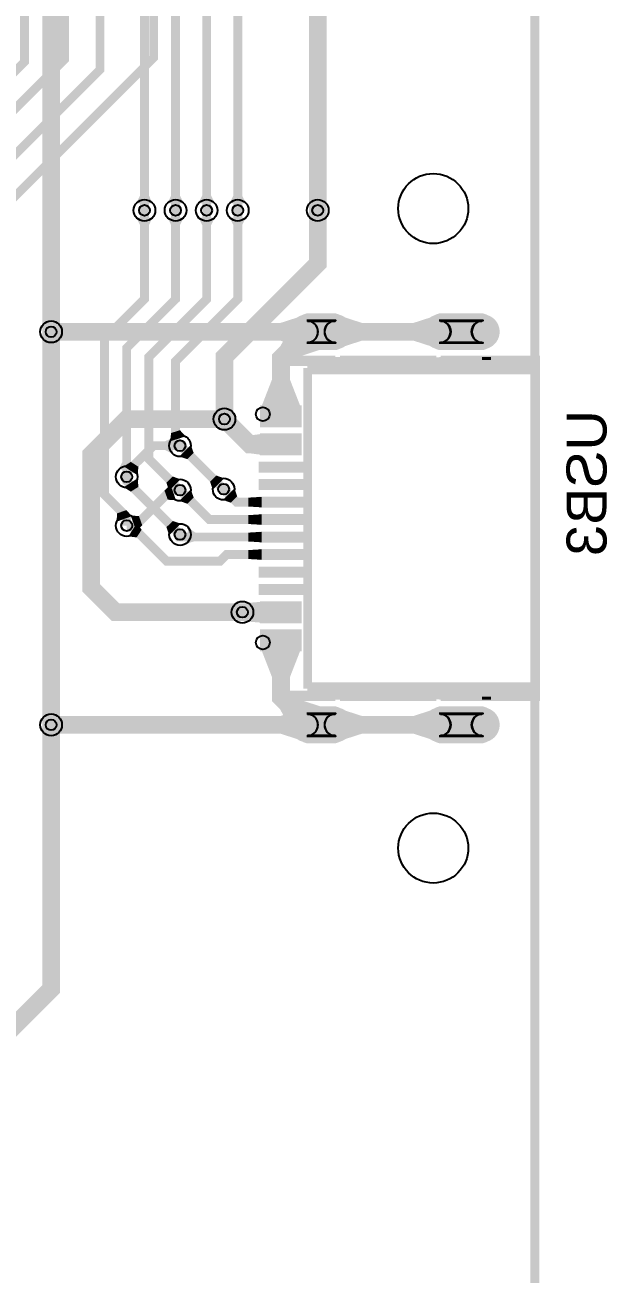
# Model space of a CAD drawing. Header units: millimetres. Extents: x 18 to 178, y 1 to 150.
# Drawn here: x 161.3 to 178.2, y 53.4 to 89.12 of the extents above; entities that cross this region are included whole.
import ezdxf

# ---------------------------------------------------------------- set-up
doc = ezdxf.new("R2010")
doc.units = ezdxf.units.MM
for name, color, linetype, true_color in [('BoardOutLine', 7, 'Continuous', 0xff00ff), ('BottomLayer', 7, 'Continuous', 0x0000ff), ('BottomPasteMaskLayer', 7, 'Continuous', 0x800000), ('BottomSilkLayer', 7, 'Continuous', 0x66cc33), ('BottomSolderMaskLayer', 7, 'Continuous', 0xaa00ff), ('Document', 7, 'Continuous', 0xffffff), ('Hole', 7, 'Continuous', 0x222222), ('Multi-Layer', 7, 'Continuous', 0xc0c0c0), ('TopLayer', 7, 'Continuous', 0xff0000), ('TopPasteMaskLayer', 7, 'Continuous', 0x808080), ('TopSilkLayer', 7, 'Continuous', 0xffcc00), ('TopSolderMaskLayer', 7, 'Continuous', 0x800080)]:
    doc.layers.add(name, color=color, linetype=linetype, true_color=true_color)
doc.styles.get("Standard").update_dxf_attribs({"font": 'arial.ttf'})

msp = doc.modelspace()

# ---------------------------------------------------------------- hatches: boundary and pattern name
at = {"layer": 'BottomLayer'}
for points in [[(164.487, 83.615), (164.952, 83.615), (164.846, 83.398), (164.592, 83.398)], [(165.376, 83.615), (165.841, 83.615), (165.735, 83.398), (165.481, 83.398)], [(166.265, 83.615), (166.73, 83.615), (166.624, 83.398), (166.37, 83.398)], [(167.154, 83.615), (167.619, 83.615), (167.513, 83.398), (167.259, 83.398)], [(169.44, 83.615), (169.905, 83.615), (169.926, 83.398), (169.418, 83.398)], [(169.776, 79.847), (169.057, 80.736), (168.602, 79.934), (168.964, 79.578)], [(169.776, 79.847), (169.057, 80.736), (168.602, 79.934), (168.964, 79.578)], [(169.171, 78.227), (168.071, 78.227), (168.367, 78.989), (168.875, 78.989)], [(166.773, 78.056), (167.238, 78.056), (167.259, 78.273), (166.751, 78.273)], [(168.071, 78.227), (168.071, 77.627), (169.171, 77.627), (169.171, 78.227)], [(167.315, 77.871), (166.986, 77.542), (167.124, 77.373), (167.483, 77.732)], [(165.895, 77.355), (165.452, 77.215), (165.481, 77.452), (165.735, 77.532)], [(168.071, 77.427), (168.071, 76.827), (167.729, 76.873), (167.729, 77.381)], [(168.071, 77.427), (168.071, 76.827), (169.171, 76.827), (169.171, 77.427)], [(163.979, 76.405), (164.444, 76.405), (164.338, 76.622), (164.084, 76.622)], [(168.071, 76.627), (168.071, 76.327), (169.171, 76.327), (169.171, 76.627)], [(165.755, 76.129), (165.426, 75.8), (165.347, 76.028), (165.527, 76.207)], [(168.071, 76.127), (168.071, 75.827), (169.171, 75.827), (169.171, 76.127)], [(165.621, 75.531), (165.464, 75.968), (165.291, 75.808), (165.386, 75.544)], [(166.045, 75.839), (165.716, 75.51), (165.944, 75.431), (166.124, 75.611)], [(167.292, 75.867), (166.963, 75.538), (167.191, 75.459), (167.371, 75.639)], [(168.071, 75.627), (168.071, 75.327), (167.69, 75.35), (167.69, 75.604)], [(168.071, 75.627), (168.071, 75.327), (169.171, 75.327), (169.171, 75.627)], [(164.361, 75.075), (163.923, 74.917), (163.936, 75.153), (164.2, 75.248)], [(164.483, 74.654), (164.325, 75.091), (164.561, 75.078), (164.656, 74.814)], [(168.071, 75.127), (168.071, 74.827), (167.69, 74.85), (167.69, 75.104)], [(168.071, 75.127), (168.071, 74.827), (169.171, 74.827), (169.171, 75.127)], [(164.51, 74.888), (164.258, 74.497), (164.496, 74.466), (164.637, 74.684)], [(165.977, 74.743), (165.898, 74.285), (166.129, 74.35), (166.173, 74.604)], [(168.071, 74.627), (168.071, 74.327), (167.69, 74.35), (167.69, 74.604)], [(168.071, 74.627), (168.071, 74.327), (169.171, 74.327), (169.171, 74.627)], [(168.071, 74.127), (168.071, 73.827), (167.69, 73.85), (167.69, 74.104)], [(168.071, 74.127), (168.071, 73.827), (169.171, 73.827), (169.171, 74.127)], [(168.071, 73.627), (168.071, 73.327), (169.171, 73.327), (169.171, 73.627)], [(168.071, 73.127), (168.071, 72.827), (169.171, 72.827), (169.171, 73.127)], [(168.071, 72.627), (168.071, 72.027), (167.519, 72.073), (167.519, 72.581)], [(167.724, 72.094), (167.724, 72.559), (167.941, 72.581), (167.941, 72.073)], [(168.071, 72.627), (168.071, 72.027), (169.171, 72.027), (169.171, 72.627)], [(168.072, 71.827), (168.072, 71.227), (169.172, 71.227), (169.172, 71.827)], [(168.072, 71.227), (169.172, 71.227), (168.875, 70.465), (168.367, 70.465)], [(169.031, 68.741), (169.836, 69.607), (168.985, 69.881), (168.598, 69.55)], [(169.031, 68.741), (169.836, 69.607), (168.985, 69.881), (168.598, 69.55)], [(162.257, 68.874), (162.257, 69.339), (162.474, 69.361), (162.474, 68.853)], [(169.372, 68.607), (169.372, 69.607), (168.61, 69.361), (168.61, 68.853)], [(169.372, 68.607), (169.372, 69.607), (168.61, 69.361), (168.61, 68.853)], [(170.172, 68.607), (170.172, 69.607), (170.934, 69.361), (170.934, 68.853)], [(170.172, 68.607), (170.172, 69.607), (170.934, 69.361), (170.934, 68.853)], [(173.172, 68.607), (173.172, 69.607), (172.41, 69.361), (172.41, 68.853)], [(173.172, 68.607), (173.172, 69.607), (172.41, 69.361), (172.41, 68.853)], [(161.82, 68.902), (162.285, 68.902), (162.306, 68.685), (161.798, 68.685)]]:
    msp.add_hatch(color=256, dxfattribs=at).paths.add_polyline_path(points)
at = {"layer": 'BottomPasteMaskLayer'}
for points in [[(169.372, 80.847), (169.339, 80.846), (169.308, 80.843), (169.276, 80.838), (169.245, 80.831), (169.214, 80.821), (169.184, 80.81), (169.155, 80.797), (169.126, 80.783), (169.099, 80.766), (169.072, 80.748), (169.047, 80.728), (169.024, 80.706), (169.001, 80.683), (168.981, 80.659), (168.961, 80.633), (168.944, 80.606), (168.928, 80.578), (168.914, 80.549), (168.902, 80.52), (168.892, 80.489), (168.884, 80.458), (168.878, 80.427), (168.874, 80.395), (168.872, 80.363), (168.872, 80.331), (168.874, 80.299), (168.878, 80.267), (168.884, 80.236), (168.892, 80.205), (168.902, 80.174), (168.914, 80.145), (168.928, 80.116), (168.944, 80.088), (168.961, 80.061), (168.981, 80.035), (169.001, 80.011), (169.024, 79.988), (169.047, 79.966), (169.072, 79.946), (169.099, 79.928), (169.126, 79.911), (169.155, 79.896), (169.184, 79.884), (169.214, 79.872), (169.245, 79.863), (169.276, 79.856), (169.308, 79.851), (169.339, 79.848), (169.372, 79.847), (170.172, 79.847), (170.204, 79.848), (170.235, 79.851), (170.267, 79.856), (170.298, 79.863), (170.329, 79.872), (170.359, 79.884), (170.388, 79.896), (170.417, 79.911), (170.444, 79.928), (170.471, 79.946), (170.496, 79.966), (170.519, 79.988), (170.542, 80.011), (170.562, 80.035), (170.582, 80.061), (170.599, 80.088), (170.615, 80.116), (170.629, 80.145), (170.641, 80.174), (170.651, 80.205), (170.659, 80.236), (170.665, 80.267), (170.669, 80.299), (170.671, 80.331), (170.671, 80.363), (170.669, 80.395), (170.665, 80.427), (170.659, 80.458), (170.651, 80.489), (170.641, 80.52), (170.629, 80.549), (170.615, 80.578), (170.599, 80.606), (170.582, 80.633), (170.562, 80.659), (170.542, 80.683), (170.519, 80.706), (170.496, 80.728), (170.471, 80.748), (170.444, 80.766), (170.417, 80.783), (170.388, 80.797), (170.359, 80.81), (170.329, 80.821), (170.298, 80.831), (170.267, 80.838), (170.235, 80.843), (170.204, 80.846), (170.172, 80.847)], [(173.172, 80.847), (173.139, 80.846), (173.108, 80.843), (173.076, 80.838), (173.045, 80.831), (173.014, 80.821), (172.984, 80.81), (172.955, 80.797), (172.926, 80.783), (172.899, 80.766), (172.872, 80.748), (172.847, 80.728), (172.824, 80.706), (172.801, 80.683), (172.781, 80.659), (172.761, 80.633), (172.744, 80.606), (172.728, 80.578), (172.714, 80.549), (172.702, 80.52), (172.692, 80.489), (172.684, 80.458), (172.678, 80.427), (172.674, 80.395), (172.672, 80.363), (172.672, 80.331), (172.674, 80.299), (172.678, 80.267), (172.684, 80.236), (172.692, 80.205), (172.702, 80.174), (172.714, 80.145), (172.728, 80.116), (172.744, 80.088), (172.761, 80.061), (172.781, 80.035), (172.801, 80.011), (172.824, 79.988), (172.847, 79.966), (172.872, 79.946), (172.899, 79.928), (172.926, 79.911), (172.955, 79.896), (172.984, 79.884), (173.014, 79.872), (173.045, 79.863), (173.076, 79.856), (173.108, 79.851), (173.139, 79.848), (173.172, 79.847), (174.372, 79.847), (174.404, 79.848), (174.435, 79.851), (174.467, 79.856), (174.498, 79.863), (174.529, 79.872), (174.559, 79.884), (174.588, 79.896), (174.617, 79.911), (174.644, 79.928), (174.671, 79.946), (174.696, 79.966), (174.719, 79.988), (174.742, 80.011), (174.762, 80.035), (174.782, 80.061), (174.799, 80.088), (174.815, 80.116), (174.829, 80.145), (174.841, 80.174), (174.851, 80.205), (174.859, 80.236), (174.865, 80.267), (174.869, 80.299), (174.871, 80.331), (174.871, 80.363), (174.869, 80.395), (174.865, 80.427), (174.859, 80.458), (174.851, 80.489), (174.841, 80.52), (174.829, 80.549), (174.815, 80.578), (174.799, 80.606), (174.782, 80.633), (174.762, 80.659), (174.742, 80.683), (174.719, 80.706), (174.696, 80.728), (174.671, 80.748), (174.644, 80.766), (174.617, 80.783), (174.588, 80.797), (174.559, 80.81), (174.529, 80.821), (174.498, 80.831), (174.467, 80.838), (174.435, 80.843), (174.404, 80.846), (174.372, 80.847)], [(168.071, 78.227), (168.071, 77.627), (169.171, 77.627), (169.171, 78.227)], [(168.071, 77.427), (168.071, 76.827), (169.171, 76.827), (169.171, 77.427)], [(168.071, 76.627), (168.071, 76.327), (169.171, 76.327), (169.171, 76.627)], [(168.071, 76.127), (168.071, 75.827), (169.171, 75.827), (169.171, 76.127)], [(168.071, 75.627), (168.071, 75.327), (169.171, 75.327), (169.171, 75.627)], [(168.071, 75.127), (168.071, 74.827), (169.171, 74.827), (169.171, 75.127)], [(168.071, 74.627), (168.071, 74.327), (169.171, 74.327), (169.171, 74.627)], [(168.071, 74.127), (168.071, 73.827), (169.171, 73.827), (169.171, 74.127)], [(168.071, 73.627), (168.071, 73.327), (169.171, 73.327), (169.171, 73.627)], [(168.071, 73.127), (168.071, 72.827), (169.171, 72.827), (169.171, 73.127)], [(168.071, 72.627), (168.071, 72.027), (169.171, 72.027), (169.171, 72.627)], [(168.072, 71.827), (168.072, 71.227), (169.172, 71.227), (169.172, 71.827)], [(169.372, 69.607), (169.339, 69.606), (169.308, 69.603), (169.276, 69.598), (169.245, 69.591), (169.214, 69.581), (169.184, 69.57), (169.155, 69.557), (169.126, 69.543), (169.099, 69.526), (169.072, 69.508), (169.047, 69.488), (169.024, 69.466), (169.001, 69.443), (168.981, 69.419), (168.961, 69.393), (168.944, 69.366), (168.928, 69.338), (168.914, 69.309), (168.902, 69.28), (168.892, 69.249), (168.884, 69.218), (168.878, 69.187), (168.874, 69.155), (168.872, 69.123), (168.872, 69.091), (168.874, 69.059), (168.878, 69.027), (168.884, 68.996), (168.892, 68.965), (168.902, 68.934), (168.914, 68.905), (168.928, 68.876), (168.944, 68.848), (168.961, 68.821), (168.981, 68.795), (169.001, 68.771), (169.024, 68.748), (169.047, 68.726), (169.072, 68.706), (169.099, 68.688), (169.126, 68.671), (169.155, 68.656), (169.184, 68.643), (169.214, 68.632), (169.245, 68.623), (169.276, 68.616), (169.308, 68.611), (169.339, 68.608), (169.372, 68.607), (170.172, 68.607), (170.204, 68.608), (170.235, 68.611), (170.267, 68.616), (170.298, 68.623), (170.329, 68.632), (170.359, 68.643), (170.388, 68.656), (170.417, 68.671), (170.444, 68.688), (170.471, 68.706), (170.496, 68.726), (170.519, 68.748), (170.542, 68.771), (170.562, 68.795), (170.582, 68.821), (170.599, 68.848), (170.615, 68.876), (170.629, 68.905), (170.641, 68.934), (170.651, 68.965), (170.659, 68.996), (170.665, 69.027), (170.669, 69.059), (170.671, 69.091), (170.671, 69.123), (170.669, 69.155), (170.665, 69.187), (170.659, 69.218), (170.651, 69.249), (170.641, 69.28), (170.629, 69.309), (170.615, 69.338), (170.599, 69.366), (170.582, 69.393), (170.562, 69.419), (170.542, 69.443), (170.519, 69.466), (170.496, 69.488), (170.471, 69.508), (170.444, 69.526), (170.417, 69.543), (170.388, 69.557), (170.359, 69.57), (170.329, 69.581), (170.298, 69.591), (170.267, 69.598), (170.235, 69.603), (170.204, 69.606), (170.172, 69.607)], [(173.172, 69.607), (173.139, 69.606), (173.108, 69.603), (173.076, 69.598), (173.045, 69.591), (173.014, 69.581), (172.984, 69.57), (172.955, 69.557), (172.926, 69.543), (172.899, 69.526), (172.872, 69.508), (172.847, 69.488), (172.824, 69.466), (172.801, 69.443), (172.781, 69.419), (172.761, 69.393), (172.744, 69.366), (172.728, 69.338), (172.714, 69.309), (172.702, 69.28), (172.692, 69.249), (172.684, 69.218), (172.678, 69.187), (172.674, 69.155), (172.672, 69.123), (172.672, 69.091), (172.674, 69.059), (172.678, 69.027), (172.684, 68.996), (172.692, 68.965), (172.702, 68.934), (172.714, 68.905), (172.728, 68.876), (172.744, 68.848), (172.761, 68.821), (172.781, 68.795), (172.801, 68.771), (172.824, 68.748), (172.847, 68.726), (172.872, 68.706), (172.899, 68.688), (172.926, 68.671), (172.955, 68.656), (172.984, 68.643), (173.014, 68.632), (173.045, 68.623), (173.076, 68.616), (173.108, 68.611), (173.139, 68.608), (173.172, 68.607), (174.372, 68.607), (174.404, 68.608), (174.435, 68.611), (174.467, 68.616), (174.498, 68.623), (174.529, 68.632), (174.559, 68.643), (174.588, 68.656), (174.617, 68.671), (174.644, 68.688), (174.671, 68.706), (174.696, 68.726), (174.719, 68.748), (174.742, 68.771), (174.762, 68.795), (174.782, 68.821), (174.799, 68.848), (174.815, 68.876), (174.829, 68.905), (174.841, 68.934), (174.851, 68.965), (174.859, 68.996), (174.865, 69.027), (174.869, 69.059), (174.871, 69.091), (174.871, 69.123), (174.869, 69.155), (174.865, 69.187), (174.859, 69.218), (174.851, 69.249), (174.841, 69.28), (174.829, 69.309), (174.815, 69.338), (174.799, 69.366), (174.782, 69.393), (174.762, 69.419), (174.742, 69.443), (174.719, 69.466), (174.696, 69.488), (174.671, 69.508), (174.644, 69.526), (174.617, 69.543), (174.588, 69.557), (174.559, 69.57), (174.529, 69.581), (174.498, 69.591), (174.467, 69.598), (174.435, 69.603), (174.404, 69.606), (174.372, 69.607)]]:
    msp.add_hatch(color=256, dxfattribs=at).paths.add_polyline_path(points)
at = {"layer": 'BottomSolderMaskLayer'}
for points in [[(169.352, 79.822, -0.785398), (169.352, 80.872), (170.192, 80.872, -0.785398), (170.192, 79.822)], [(169.352, 79.822, -0.785398), (169.352, 80.872), (170.192, 80.872, -0.785398), (170.192, 79.822)], [(173.142, 79.822, -0.785398), (173.142, 80.872), (174.402, 80.872, -0.785398), (174.402, 79.822)], [(173.142, 79.822, -0.785398), (173.142, 80.872), (174.402, 80.872, -0.785398), (174.402, 79.822)], [(168.025, 78.241), (168.025, 77.613), (169.217, 77.613), (169.217, 78.241)], [(168.025, 77.441), (168.025, 76.813), (169.217, 76.813), (169.217, 77.441)], [(167.979, 76.634), (167.979, 76.32), (169.263, 76.32), (169.263, 76.634)], [(167.979, 76.134), (167.979, 75.82), (169.263, 75.82), (169.263, 76.134)], [(167.979, 75.634), (167.979, 75.32), (169.263, 75.32), (169.263, 75.634)], [(167.979, 75.134), (167.979, 74.82), (169.263, 74.82), (169.263, 75.134)], [(167.979, 74.634), (167.979, 74.32), (169.263, 74.32), (169.263, 74.634)], [(167.979, 74.134), (167.979, 73.82), (169.263, 73.82), (169.263, 74.134)], [(167.979, 73.634), (167.979, 73.32), (169.263, 73.32), (169.263, 73.634)], [(167.979, 73.134), (167.979, 72.82), (169.263, 72.82), (169.263, 73.134)], [(168.025, 72.641), (168.025, 72.013), (169.217, 72.013), (169.217, 72.641)], [(168.026, 71.841), (168.026, 71.213), (169.217, 71.213), (169.217, 71.841)], [(169.352, 68.582, -0.785398), (169.352, 69.632), (170.192, 69.632, -0.785398), (170.192, 68.582)], [(169.352, 68.582, -0.785398), (169.352, 69.632), (170.192, 69.632, -0.785398), (170.192, 68.582)], [(173.142, 68.582, -0.785398), (173.142, 69.632), (174.402, 69.632, -0.785398), (174.402, 68.582)], [(173.142, 68.582, -0.785398), (173.142, 69.632), (174.402, 69.632, -0.785398), (174.402, 68.582)]]:
    msp.add_hatch(color=256, dxfattribs=at).paths.add_polyline_path(points)
at = {"layer": 'Multi-Layer'}
for points in [[(169.372, 79.847, -0.785398), (169.372, 80.847), (170.172, 80.847, -0.785398), (170.172, 79.847)], [(169.372, 79.847, -0.785398), (169.372, 80.847), (170.172, 80.847, -0.785398), (170.172, 79.847)], [(173.172, 79.847, -0.785398), (173.172, 80.847), (174.372, 80.847, -0.785398), (174.372, 79.847)], [(173.172, 79.847, -0.785398), (173.172, 80.847), (174.372, 80.847, -0.785398), (174.372, 79.847)], [(169.372, 68.607, -0.785398), (169.372, 69.607), (170.172, 69.607, -0.785398), (170.172, 68.607)], [(169.372, 68.607, -0.785398), (169.372, 69.607), (170.172, 69.607, -0.785398), (170.172, 68.607)], [(173.172, 68.607, -0.785398), (173.172, 69.607), (174.372, 69.607, -0.785398), (174.372, 68.607)], [(173.172, 68.607, -0.785398), (173.172, 69.607), (174.372, 69.607, -0.785398), (174.372, 68.607)]]:
    msp.add_hatch(color=256, dxfattribs=at).paths.add_polyline_path(points)
at = {"layer": 'TopLayer'}
for points in [[(164.487, 84.025), (164.952, 84.025), (164.846, 84.242), (164.592, 84.242)], [(165.376, 84.025), (165.841, 84.025), (165.735, 84.242), (165.481, 84.242)], [(166.265, 84.025), (166.73, 84.025), (166.624, 84.242), (166.37, 84.242)], [(167.154, 84.025), (167.619, 84.025), (167.513, 84.242), (167.259, 84.242)], [(169.44, 84.025), (169.905, 84.025), (169.926, 84.242), (169.418, 84.242)], [(161.82, 80.552), (162.285, 80.552), (162.306, 80.769), (161.798, 80.769)], [(169.776, 79.847), (169.057, 80.736), (168.602, 79.934), (168.964, 79.578)], [(169.776, 79.847), (169.057, 80.736), (168.602, 79.934), (168.964, 79.578)], [(169.372, 79.847), (169.372, 80.847), (168.61, 80.601), (168.61, 80.093)], [(169.372, 79.847), (169.372, 80.847), (168.61, 80.601), (168.61, 80.093)], [(170.172, 79.847), (170.172, 80.847), (170.934, 80.601), (170.934, 80.093)], [(170.172, 79.847), (170.172, 80.847), (170.934, 80.601), (170.934, 80.093)], [(173.172, 79.847), (173.172, 80.847), (172.41, 80.601), (172.41, 80.093)], [(173.172, 79.847), (173.172, 80.847), (172.41, 80.601), (172.41, 80.093)], [(162.257, 80.114), (162.257, 80.579), (162.474, 80.601), (162.474, 80.093)], [(161.82, 80.142), (162.285, 80.142), (162.306, 79.925), (161.798, 79.925)], [(168.072, 78.227), (169.172, 78.227), (168.875, 78.989), (168.367, 78.989)], [(168.072, 77.627), (168.072, 78.227), (169.172, 78.227), (169.172, 77.627)], [(166.8, 77.619), (166.8, 78.084), (166.583, 78.105), (166.583, 77.597)], [(167.315, 77.871), (166.986, 77.542), (167.124, 77.373), (167.483, 77.732)], [(165.53, 76.857), (165.53, 77.322), (165.313, 77.216), (165.313, 76.962)], [(168.071, 76.827), (168.071, 77.427), (167.73, 77.381), (167.73, 76.873)], [(168.071, 76.827), (168.071, 77.427), (169.171, 77.427), (169.171, 76.827)], [(166.045, 77.111), (165.719, 76.78), (165.947, 76.703), (166.125, 76.884)], [(164.127, 76.498), (164.518, 76.247), (164.549, 76.485), (164.33, 76.626)], [(168.071, 76.327), (168.071, 76.627), (169.171, 76.627), (169.171, 76.327)], [(164.127, 75.902), (164.518, 76.153), (164.549, 75.915), (164.33, 75.775)], [(167.002, 76.157), (166.673, 75.828), (166.594, 76.056), (166.774, 76.236)], [(168.071, 75.827), (168.071, 76.127), (169.171, 76.127), (169.171, 75.827)], [(166.045, 75.839), (165.716, 75.51), (165.944, 75.431), (166.124, 75.611)], [(167.292, 75.867), (166.963, 75.538), (167.191, 75.459), (167.37, 75.639)], [(168.071, 75.327), (168.071, 75.627), (167.69, 75.604), (167.69, 75.35)], [(168.071, 75.327), (168.071, 75.627), (169.171, 75.627), (169.171, 75.327)], [(168.071, 74.827), (168.071, 75.127), (167.69, 75.104), (167.69, 74.85)], [(168.071, 74.827), (168.071, 75.127), (169.171, 75.127), (169.171, 74.827)], [(164.51, 74.888), (164.258, 74.497), (164.496, 74.466), (164.637, 74.684)], [(165.755, 74.859), (165.426, 74.53), (165.347, 74.758), (165.527, 74.937)], [(165.977, 74.743), (165.898, 74.285), (166.129, 74.35), (166.173, 74.604)], [(168.071, 74.327), (168.071, 74.627), (167.69, 74.604), (167.69, 74.35)], [(168.071, 74.327), (168.071, 74.627), (169.171, 74.627), (169.171, 74.327)], [(168.071, 73.827), (168.071, 74.127), (167.69, 74.104), (167.69, 73.85)], [(168.071, 73.827), (168.071, 74.127), (169.171, 74.127), (169.171, 73.827)], [(168.071, 73.327), (168.071, 73.627), (169.171, 73.627), (169.171, 73.327)], [(168.071, 72.827), (168.071, 73.127), (169.171, 73.127), (169.171, 72.827)], [(167.314, 72.094), (167.314, 72.559), (167.097, 72.581), (167.097, 72.073)], [(168.071, 72.027), (168.071, 72.627), (167.519, 72.581), (167.519, 72.073)], [(167.724, 72.094), (167.724, 72.559), (167.941, 72.581), (167.941, 72.073)], [(168.071, 72.027), (168.071, 72.627), (169.171, 72.627), (169.171, 72.027)], [(168.071, 71.227), (168.071, 71.827), (169.171, 71.827), (169.171, 71.227)], [(169.171, 71.227), (168.071, 71.227), (168.367, 70.465), (168.875, 70.465)], [(169.031, 68.741), (169.836, 69.607), (168.985, 69.881), (168.598, 69.55)], [(169.031, 68.741), (169.836, 69.607), (168.985, 69.881), (168.598, 69.55)], [(161.82, 69.312), (162.285, 69.312), (162.306, 69.529), (161.798, 69.529)], [(162.257, 68.874), (162.257, 69.339), (162.474, 69.361), (162.474, 68.853)], [(169.372, 68.607), (169.372, 69.607), (168.61, 69.361), (168.61, 68.853)], [(169.372, 68.607), (169.372, 69.607), (168.61, 69.361), (168.61, 68.853)], [(170.172, 68.607), (170.172, 69.607), (170.934, 69.361), (170.934, 68.853)], [(170.172, 68.607), (170.172, 69.607), (170.934, 69.361), (170.934, 68.853)], [(173.172, 68.607), (173.172, 69.607), (172.41, 69.361), (172.41, 68.853)], [(173.172, 68.607), (173.172, 69.607), (172.41, 69.361), (172.41, 68.853)]]:
    msp.add_hatch(color=256, dxfattribs=at).paths.add_polyline_path(points)
at = {"layer": 'TopPasteMaskLayer'}
for points in [[(169.372, 79.847), (169.339, 79.848), (169.308, 79.851), (169.276, 79.856), (169.245, 79.863), (169.214, 79.872), (169.184, 79.884), (169.155, 79.896), (169.126, 79.911), (169.099, 79.928), (169.072, 79.946), (169.047, 79.966), (169.024, 79.988), (169.001, 80.011), (168.981, 80.035), (168.961, 80.061), (168.944, 80.088), (168.928, 80.116), (168.914, 80.145), (168.902, 80.174), (168.892, 80.205), (168.884, 80.236), (168.878, 80.267), (168.874, 80.299), (168.872, 80.331), (168.872, 80.363), (168.874, 80.395), (168.878, 80.427), (168.884, 80.458), (168.892, 80.489), (168.902, 80.52), (168.914, 80.549), (168.928, 80.578), (168.944, 80.606), (168.961, 80.633), (168.981, 80.659), (169.001, 80.683), (169.024, 80.706), (169.047, 80.728), (169.072, 80.748), (169.099, 80.766), (169.126, 80.783), (169.155, 80.797), (169.184, 80.81), (169.214, 80.821), (169.245, 80.831), (169.276, 80.838), (169.308, 80.843), (169.339, 80.846), (169.372, 80.847), (170.172, 80.847), (170.204, 80.846), (170.235, 80.843), (170.267, 80.838), (170.298, 80.831), (170.329, 80.821), (170.359, 80.81), (170.388, 80.797), (170.417, 80.783), (170.444, 80.766), (170.471, 80.748), (170.496, 80.728), (170.519, 80.706), (170.542, 80.683), (170.562, 80.659), (170.582, 80.633), (170.599, 80.606), (170.615, 80.578), (170.629, 80.549), (170.641, 80.52), (170.651, 80.489), (170.659, 80.458), (170.665, 80.427), (170.669, 80.395), (170.671, 80.363), (170.671, 80.331), (170.669, 80.299), (170.665, 80.267), (170.659, 80.236), (170.651, 80.205), (170.641, 80.174), (170.629, 80.145), (170.615, 80.116), (170.599, 80.088), (170.582, 80.061), (170.562, 80.035), (170.542, 80.011), (170.519, 79.988), (170.496, 79.966), (170.471, 79.946), (170.444, 79.928), (170.417, 79.911), (170.388, 79.896), (170.359, 79.884), (170.329, 79.872), (170.298, 79.863), (170.267, 79.856), (170.235, 79.851), (170.204, 79.848), (170.172, 79.847)], [(173.172, 79.847), (173.139, 79.848), (173.108, 79.851), (173.076, 79.856), (173.045, 79.863), (173.014, 79.872), (172.984, 79.884), (172.955, 79.896), (172.926, 79.911), (172.899, 79.928), (172.872, 79.946), (172.847, 79.966), (172.824, 79.988), (172.801, 80.011), (172.781, 80.035), (172.761, 80.061), (172.744, 80.088), (172.728, 80.116), (172.714, 80.145), (172.702, 80.174), (172.692, 80.205), (172.684, 80.236), (172.678, 80.267), (172.674, 80.299), (172.672, 80.331), (172.672, 80.363), (172.674, 80.395), (172.678, 80.427), (172.684, 80.458), (172.692, 80.489), (172.702, 80.52), (172.714, 80.549), (172.728, 80.578), (172.744, 80.606), (172.761, 80.633), (172.781, 80.659), (172.801, 80.683), (172.824, 80.706), (172.847, 80.728), (172.872, 80.748), (172.899, 80.766), (172.926, 80.783), (172.955, 80.797), (172.984, 80.81), (173.014, 80.821), (173.045, 80.831), (173.076, 80.838), (173.108, 80.843), (173.139, 80.846), (173.172, 80.847), (174.372, 80.847), (174.404, 80.846), (174.435, 80.843), (174.467, 80.838), (174.498, 80.831), (174.529, 80.821), (174.559, 80.81), (174.588, 80.797), (174.617, 80.783), (174.644, 80.766), (174.671, 80.748), (174.696, 80.728), (174.719, 80.706), (174.742, 80.683), (174.762, 80.659), (174.782, 80.633), (174.799, 80.606), (174.815, 80.578), (174.829, 80.549), (174.841, 80.52), (174.851, 80.489), (174.859, 80.458), (174.865, 80.427), (174.869, 80.395), (174.871, 80.363), (174.871, 80.331), (174.869, 80.299), (174.865, 80.267), (174.859, 80.236), (174.851, 80.205), (174.841, 80.174), (174.829, 80.145), (174.815, 80.116), (174.799, 80.088), (174.782, 80.061), (174.762, 80.035), (174.742, 80.011), (174.719, 79.988), (174.696, 79.966), (174.671, 79.946), (174.644, 79.928), (174.617, 79.911), (174.588, 79.896), (174.559, 79.884), (174.529, 79.872), (174.498, 79.863), (174.467, 79.856), (174.435, 79.851), (174.404, 79.848), (174.372, 79.847)], [(168.072, 77.627), (168.072, 78.227), (169.172, 78.227), (169.172, 77.627)], [(168.071, 76.827), (168.071, 77.427), (169.171, 77.427), (169.171, 76.827)], [(168.071, 76.327), (168.071, 76.627), (169.171, 76.627), (169.171, 76.327)], [(168.071, 75.827), (168.071, 76.127), (169.171, 76.127), (169.171, 75.827)], [(168.071, 75.327), (168.071, 75.627), (169.171, 75.627), (169.171, 75.327)], [(168.071, 74.827), (168.071, 75.127), (169.171, 75.127), (169.171, 74.827)], [(168.071, 74.327), (168.071, 74.627), (169.171, 74.627), (169.171, 74.327)], [(168.071, 73.827), (168.071, 74.127), (169.171, 74.127), (169.171, 73.827)], [(168.071, 73.327), (168.071, 73.627), (169.171, 73.627), (169.171, 73.327)], [(168.071, 72.827), (168.071, 73.127), (169.171, 73.127), (169.171, 72.827)], [(168.071, 72.027), (168.071, 72.627), (169.171, 72.627), (169.171, 72.027)], [(168.071, 71.227), (168.071, 71.827), (169.171, 71.827), (169.171, 71.227)], [(169.372, 68.607), (169.339, 68.608), (169.308, 68.611), (169.276, 68.616), (169.245, 68.623), (169.214, 68.632), (169.184, 68.643), (169.155, 68.656), (169.126, 68.671), (169.099, 68.688), (169.072, 68.706), (169.047, 68.726), (169.024, 68.748), (169.001, 68.771), (168.981, 68.795), (168.961, 68.821), (168.944, 68.848), (168.928, 68.876), (168.914, 68.905), (168.902, 68.934), (168.892, 68.965), (168.884, 68.996), (168.878, 69.027), (168.874, 69.059), (168.872, 69.091), (168.872, 69.123), (168.874, 69.155), (168.878, 69.187), (168.884, 69.218), (168.892, 69.249), (168.902, 69.28), (168.914, 69.309), (168.928, 69.338), (168.944, 69.366), (168.961, 69.393), (168.981, 69.419), (169.001, 69.443), (169.024, 69.466), (169.047, 69.488), (169.072, 69.508), (169.099, 69.526), (169.126, 69.543), (169.155, 69.557), (169.184, 69.57), (169.214, 69.581), (169.245, 69.591), (169.276, 69.598), (169.308, 69.603), (169.339, 69.606), (169.372, 69.607), (170.172, 69.607), (170.204, 69.606), (170.235, 69.603), (170.267, 69.598), (170.298, 69.591), (170.329, 69.581), (170.359, 69.57), (170.388, 69.557), (170.417, 69.543), (170.444, 69.526), (170.471, 69.508), (170.496, 69.488), (170.519, 69.466), (170.542, 69.443), (170.562, 69.419), (170.582, 69.393), (170.599, 69.366), (170.615, 69.338), (170.629, 69.309), (170.641, 69.28), (170.651, 69.249), (170.659, 69.218), (170.665, 69.187), (170.669, 69.155), (170.671, 69.123), (170.671, 69.091), (170.669, 69.059), (170.665, 69.027), (170.659, 68.996), (170.651, 68.965), (170.641, 68.934), (170.629, 68.905), (170.615, 68.876), (170.599, 68.848), (170.582, 68.821), (170.562, 68.795), (170.542, 68.771), (170.519, 68.748), (170.496, 68.726), (170.471, 68.706), (170.444, 68.688), (170.417, 68.671), (170.388, 68.656), (170.359, 68.643), (170.329, 68.632), (170.298, 68.623), (170.267, 68.616), (170.235, 68.611), (170.204, 68.608), (170.172, 68.607)], [(173.172, 68.607), (173.139, 68.608), (173.108, 68.611), (173.076, 68.616), (173.045, 68.623), (173.014, 68.632), (172.984, 68.643), (172.955, 68.656), (172.926, 68.671), (172.899, 68.688), (172.872, 68.706), (172.847, 68.726), (172.824, 68.748), (172.801, 68.771), (172.781, 68.795), (172.761, 68.821), (172.744, 68.848), (172.728, 68.876), (172.714, 68.905), (172.702, 68.934), (172.692, 68.965), (172.684, 68.996), (172.678, 69.027), (172.674, 69.059), (172.672, 69.091), (172.672, 69.123), (172.674, 69.155), (172.678, 69.187), (172.684, 69.218), (172.692, 69.249), (172.702, 69.28), (172.714, 69.309), (172.728, 69.338), (172.744, 69.366), (172.761, 69.393), (172.781, 69.419), (172.801, 69.443), (172.824, 69.466), (172.847, 69.488), (172.872, 69.508), (172.899, 69.526), (172.926, 69.543), (172.955, 69.557), (172.984, 69.57), (173.014, 69.581), (173.045, 69.591), (173.076, 69.598), (173.108, 69.603), (173.139, 69.606), (173.172, 69.607), (174.372, 69.607), (174.404, 69.606), (174.435, 69.603), (174.467, 69.598), (174.498, 69.591), (174.529, 69.581), (174.559, 69.57), (174.588, 69.557), (174.617, 69.543), (174.644, 69.526), (174.671, 69.508), (174.696, 69.488), (174.719, 69.466), (174.742, 69.443), (174.762, 69.419), (174.782, 69.393), (174.799, 69.366), (174.815, 69.338), (174.829, 69.309), (174.841, 69.28), (174.851, 69.249), (174.859, 69.218), (174.865, 69.187), (174.869, 69.155), (174.871, 69.123), (174.871, 69.091), (174.869, 69.059), (174.865, 69.027), (174.859, 68.996), (174.851, 68.965), (174.841, 68.934), (174.829, 68.905), (174.815, 68.876), (174.799, 68.848), (174.782, 68.821), (174.762, 68.795), (174.742, 68.771), (174.719, 68.748), (174.696, 68.726), (174.671, 68.706), (174.644, 68.688), (174.617, 68.671), (174.588, 68.656), (174.559, 68.643), (174.529, 68.632), (174.498, 68.623), (174.467, 68.616), (174.435, 68.611), (174.404, 68.608), (174.372, 68.607)]]:
    msp.add_hatch(color=256, dxfattribs=at).paths.add_polyline_path(points)
at = {"layer": 'TopSolderMaskLayer'}
for points in [[(169.352, 79.822, -0.785398), (169.352, 80.872), (170.192, 80.872, -0.785398), (170.192, 79.822)], [(169.352, 79.822, -0.785398), (169.352, 80.872), (170.192, 80.872, -0.785398), (170.192, 79.822)], [(173.142, 79.822, -0.785398), (173.142, 80.872), (174.402, 80.872, -0.785398), (174.402, 79.822)], [(173.142, 79.822, -0.785398), (173.142, 80.872), (174.402, 80.872, -0.785398), (174.402, 79.822)], [(168.026, 77.613), (168.026, 78.241), (169.217, 78.241), (169.217, 77.613)], [(168.025, 76.813), (168.025, 77.441), (169.217, 77.441), (169.217, 76.813)], [(167.979, 76.32), (167.979, 76.634), (169.263, 76.634), (169.263, 76.32)], [(167.979, 75.82), (167.979, 76.134), (169.263, 76.134), (169.263, 75.82)], [(167.979, 75.32), (167.979, 75.634), (169.263, 75.634), (169.263, 75.32)], [(167.979, 74.82), (167.979, 75.134), (169.263, 75.134), (169.263, 74.82)], [(167.979, 74.32), (167.979, 74.634), (169.263, 74.634), (169.263, 74.32)], [(167.979, 73.82), (167.979, 74.134), (169.263, 74.134), (169.263, 73.82)], [(167.979, 73.32), (167.979, 73.634), (169.263, 73.634), (169.263, 73.32)], [(167.979, 72.82), (167.979, 73.134), (169.263, 73.134), (169.263, 72.82)], [(168.025, 72.013), (168.025, 72.641), (169.217, 72.641), (169.217, 72.013)], [(168.025, 71.213), (168.025, 71.841), (169.217, 71.841), (169.217, 71.213)], [(169.352, 68.582, -0.785398), (169.352, 69.632), (170.192, 69.632, -0.785398), (170.192, 68.582)], [(169.352, 68.582, -0.785398), (169.352, 69.632), (170.192, 69.632, -0.785398), (170.192, 68.582)], [(173.142, 68.582, -0.785398), (173.142, 69.632), (174.402, 69.632, -0.785398), (174.402, 68.582)], [(173.142, 68.582, -0.785398), (173.142, 69.632), (174.402, 69.632, -0.785398), (174.402, 68.582)]]:
    msp.add_hatch(color=256, dxfattribs=at).paths.add_polyline_path(points)

# ---------------------------------------------------------------- linework, layer by layer
at = {"layer": 'BoardOutLine', "const_width": 0.254}
for points in [[(175.875, 46.205), (175.875, 148.825)], [(175.977, 79.26), (169.377, 79.26)], [(175.978, 79.309), (169.378, 79.309)], [(169.383, 70.209), (169.383, 79.309)], [(169.383, 79.245), (169.383, 70.145)], [(175.977, 70.194), (169.377, 70.194)], [(175.978, 70.145), (169.378, 70.145)]]:
    msp.add_lwpolyline(points, dxfattribs=at)
at = {"layer": 'BottomLayer'}
for points, const_width in [([(151.214, 70.843), (154.785, 70.843), (157.165, 73.226), (157.165, 83.942), (161.29, 88.067), (161.29, 100.33), (162.56, 101.6), (164.982, 101.6)], 0.254), ([(164.982, 99.06), (162.433, 96.512), (162.433, 88.138), (157.761, 83.466), (157.761, 72.63), (155.38, 70.248), (150.617, 70.248)], 0.254), ([(150.023, 69.655), (155.977, 69.655), (158.357, 72.035), (158.357, 82.751), (163.449, 87.844), (163.449, 92.964), (164.465, 93.98), (164.982, 93.98)], 0.254), ([(164.982, 91.399), (164.982, 88.185), (158.952, 82.155), (158.952, 71.439), (156.571, 69.058), (149.427, 69.058)], 0.254), ([(164.211, 74.803), (164.211, 75.057), (163.576, 75.692), (163.576, 80.137), (164.719, 81.28), (164.719, 83.82)], 0.254), ([(165.608, 83.82), (165.608, 81.28), (164.211, 79.883), (164.211, 76.2)], 0.254), ([(165.735, 75.819), (164.846, 76.708), (164.846, 79.629), (166.497, 81.28), (166.497, 83.82)], 0.254), ([(167.386, 83.82), (167.386, 81.28), (165.608, 79.502), (165.608, 77.216), (165.735, 77.089)], 0.254), ([(167.005, 77.851), (167.005, 79.629), (169.672, 82.296), (169.672, 83.82)], 0.508), ([(168.621, 77.927), (168.621, 79.594), (169.375, 80.348), (169.771, 80.348)], 0.508), ([(167.005, 77.851), (167.729, 77.127), (168.621, 77.127)], 0.508), ([(165.735, 75.819), (165.481, 75.819), (164.465, 74.803), (164.211, 74.803)], 0.254), ([(168.621, 74.977), (166.578, 74.977), (165.735, 75.819)], 0.254), ([(166.982, 75.847), (167.353, 75.477), (168.621, 75.477)], 0.254), ([(164.211, 74.803), (164.338, 74.803), (165.354, 73.787), (166.878, 73.787), (167.068, 73.977), (168.621, 73.977)], 0.254), ([(165.735, 74.549), (165.807, 74.477), (168.621, 74.477)], 0.254), ([(167.519, 72.327), (168.621, 72.327)], 0.508), ([(168.621, 71.527), (168.621, 69.886), (169.401, 69.106), (169.771, 69.106)], 0.508), ([(162.052, 69.107), (162.052, 61.551), (154.677, 54.175), (146.211, 54.175), (142.879, 50.843)], 0.508), ([(169.772, 69.107), (162.052, 69.107)], 0.508), ([(173.772, 69.107), (169.772, 69.107)], 0.508)]:
    msp.add_lwpolyline(points, dxfattribs=dict(at, const_width=const_width))
at = {"layer": 'BottomSilkLayer', "const_width": 0.254}
for points in [[(170.316, 79.63), (170.316, 79.497), (173.146, 79.497), (173.146, 79.616)], [(173.146, 79.497), (174.476, 79.497), (174.476, 79.623)], [(170.316, 79.497), (168.646, 79.497), (168.646, 78.458)], [(175.896, 70.172), (175.896, 79.517), (174.231, 79.517)], [(168.636, 71.057), (168.646, 69.917), (170.306, 69.917), (170.306, 69.826)], [(170.306, 69.917), (173.186, 69.917), (173.186, 69.838)], [(173.186, 69.917), (174.496, 69.917)], [(174.496, 69.917), (175.896, 69.917), (175.896, 70.227)], [(174.496, 69.917), (174.496, 69.827)]]:
    msp.add_lwpolyline(points, dxfattribs=at)
at = {"layer": 'BottomSolderMaskLayer'}
for points in [[(169.357, 80.667), (170.186, 80.667)], [(169.357, 80.667), (170.186, 80.667)], [(173.147, 80.667), (174.396, 80.667)], [(173.147, 80.667), (174.396, 80.667)], [(169.357, 80.027), (170.186, 80.027)], [(169.357, 80.027), (170.186, 80.027)], [(173.147, 80.027), (174.396, 80.027)], [(173.147, 80.027), (174.396, 80.027)], [(169.357, 69.427), (170.186, 69.427)], [(169.357, 69.427), (170.186, 69.427)], [(173.147, 69.427), (174.396, 69.427)], [(173.147, 69.427), (174.396, 69.427)], [(169.357, 68.787), (170.186, 68.787)], [(169.357, 68.787), (170.186, 68.787)], [(173.147, 68.787), (174.396, 68.787)], [(173.147, 68.787), (174.396, 68.787)]]:
    msp.add_lwpolyline(points, close=True, dxfattribs=at)
for centre, start, end in [((169.357, 80.347), 270, 90), ((169.357, 80.347), 270, 90), ((170.186, 80.347), 90, 270), ((170.186, 80.347), 90, 270), ((173.147, 80.347), 270, 90), ((173.147, 80.347), 270, 90), ((174.396, 80.347), 90, 270), ((174.396, 80.347), 90, 270), ((169.357, 69.107), 270, 90), ((169.357, 69.107), 270, 90), ((170.186, 69.107), 90, 270), ((170.186, 69.107), 90, 270), ((173.147, 69.107), 270, 90), ((173.147, 69.107), 270, 90), ((174.396, 69.107), 90, 270), ((174.396, 69.107), 90, 270)]:
    msp.add_arc(centre, 0.32, start, end, dxfattribs=at)
at = {"layer": 'Document'}
for centre in [(168.103, 77.991), (168.103, 71.463)]:
    msp.add_circle(centre, 0.2, dxfattribs=at)
at = {"layer": 'Hole'}
for centre in [(164.719, 83.82), (165.608, 83.82), (166.497, 83.82), (167.386, 83.82), (169.672, 83.82), (162.052, 80.347), (167.005, 77.851), (165.735, 77.089), (164.211, 76.2), (165.735, 75.819), (166.982, 75.847), (164.211, 74.803), (165.735, 74.549), (167.519, 72.327), (162.052, 69.107)]:
    msp.add_circle(centre, 0.155, dxfattribs=at)
at = {"layer": 'Multi-Layer'}
for points in [[(169.377, 80.652), (170.167, 80.652)], [(169.377, 80.652), (170.167, 80.652)], [(173.177, 80.652), (174.367, 80.652)], [(173.177, 80.652), (174.367, 80.652)], [(169.377, 80.042), (170.167, 80.042)], [(169.377, 80.042), (170.167, 80.042)], [(173.177, 80.042), (174.367, 80.042)], [(173.177, 80.042), (174.367, 80.042)], [(169.377, 69.412), (170.167, 69.412)], [(169.377, 69.412), (170.167, 69.412)], [(173.177, 69.412), (174.367, 69.412)], [(173.177, 69.412), (174.367, 69.412)], [(169.377, 68.802), (170.167, 68.802)], [(169.377, 68.802), (170.167, 68.802)], [(173.177, 68.802), (174.367, 68.802)], [(173.177, 68.802), (174.367, 68.802)]]:
    msp.add_lwpolyline(points, close=True, dxfattribs=at)
for centre, radius in [((172.974, 83.871), 1), ((164.719, 83.82), 0.31), ((165.608, 83.82), 0.31), ((166.497, 83.82), 0.31), ((167.386, 83.82), 0.31), ((169.672, 83.82), 0.31), ((162.052, 80.347), 0.31), ((167.005, 77.851), 0.31), ((165.735, 77.089), 0.31), ((164.211, 76.2), 0.31), ((165.735, 75.819), 0.31), ((166.982, 75.847), 0.31), ((164.211, 74.803), 0.31), ((165.735, 74.549), 0.31), ((167.519, 72.327), 0.31), ((162.052, 69.107), 0.31), ((172.974, 65.583), 1)]:
    msp.add_circle(centre, radius, dxfattribs=at)
for centre, start, end in [((169.377, 80.347), 270, 90), ((169.377, 80.347), 270, 90), ((170.167, 80.347), 90, 270), ((170.167, 80.347), 90, 270), ((173.177, 80.347), 270, 90), ((173.177, 80.347), 270, 90), ((174.367, 80.347), 90, 270), ((174.367, 80.347), 90, 270), ((169.377, 69.107), 270, 90), ((169.377, 69.107), 270, 90), ((170.167, 69.107), 90, 270), ((170.167, 69.107), 90, 270), ((173.177, 69.107), 270, 90), ((173.177, 69.107), 270, 90), ((174.367, 69.107), 90, 270), ((174.367, 69.107), 90, 270)]:
    msp.add_arc(centre, 0.305, start, end, dxfattribs=at)
at = {"layer": 'TopLayer'}
for points, const_width in [([(164.719, 83.82), (164.719, 139.66), (155.212, 139.66)], 0.254), ([(166.497, 83.82), (166.497, 138.684), (165.522, 139.66), (162.093, 139.66)], 0.254), ([(169.672, 136.805), (167.767, 134.9), (167.767, 130.556), (169.672, 128.651), (169.672, 83.82)], 0.508), ([(155.212, 134.579), (162.052, 127.738), (162.052, 69.025)], 0.508), ([(165.608, 83.82), (165.608, 126.619)], 0.254), ([(167.386, 83.82), (167.386, 126.492), (167.513, 126.619)], 0.254), ([(173.772, 80.347), (162.052, 80.347)], 0.508), ([(168.621, 77.927), (168.621, 79.594), (169.375, 80.348), (169.771, 80.348)], 0.508), ([(167.005, 77.851), (164.211, 77.851), (163.195, 76.835), (163.195, 73.025), (163.894, 72.327), (167.518, 72.327)], 0.508), ([(167.005, 77.851), (167.73, 77.127), (168.621, 77.127)], 0.508), ([(165.735, 77.089), (164.973, 77.089), (164.211, 76.327), (164.211, 76.2)], 0.254), ([(166.982, 75.847), (165.74, 77.089), (165.735, 77.089)], 0.254), ([(164.211, 76.2), (164.211, 76.073), (165.735, 74.549)], 0.254), ([(165.735, 75.819), (166.578, 74.977), (168.621, 74.977)], 0.254), ([(168.621, 75.477), (167.353, 75.477), (166.982, 75.847)], 0.254), ([(168.621, 73.977), (167.068, 73.977), (166.878, 73.787), (165.354, 73.787), (164.338, 74.803), (164.211, 74.803)], 0.254), ([(168.621, 74.477), (165.735, 74.477), (165.735, 74.549)], 0.254), ([(167.519, 72.327), (168.621, 72.327)], 0.508), ([(168.621, 71.527), (168.621, 69.886), (169.401, 69.106), (169.771, 69.106)], 0.508), ([(173.772, 69.107), (162.052, 69.107)], 0.508)]:
    msp.add_lwpolyline(points, dxfattribs=dict(at, const_width=const_width))
at = {"layer": 'TopSilkLayer', "const_width": 0.254}
for points in [[(168.636, 78.397), (168.646, 79.537), (170.306, 79.537), (170.306, 79.628)], [(170.306, 79.537), (173.186, 79.537), (173.186, 79.616)], [(173.186, 79.537), (174.496, 79.537)], [(174.496, 79.537), (174.496, 79.627)], [(174.496, 79.537), (175.896, 79.537), (175.896, 79.227)], [(175.896, 79.282), (175.896, 69.937), (174.231, 69.937)], [(170.316, 69.957), (168.646, 69.957), (168.646, 70.996)], [(170.316, 69.824), (170.316, 69.957), (173.146, 69.957), (173.146, 69.838)], [(173.146, 69.957), (174.476, 69.957), (174.476, 69.831)]]:
    msp.add_lwpolyline(points, dxfattribs=at)
at = {"layer": 'TopSolderMaskLayer'}
for points in [[(169.357, 80.667), (170.186, 80.667)], [(169.357, 80.667), (170.186, 80.667)], [(173.147, 80.667), (174.396, 80.667)], [(173.147, 80.667), (174.396, 80.667)], [(169.357, 80.027), (170.186, 80.027)], [(169.357, 80.027), (170.186, 80.027)], [(173.147, 80.027), (174.396, 80.027)], [(173.147, 80.027), (174.396, 80.027)], [(169.357, 69.427), (170.186, 69.427)], [(169.357, 69.427), (170.186, 69.427)], [(173.147, 69.427), (174.396, 69.427)], [(173.147, 69.427), (174.396, 69.427)], [(169.357, 68.787), (170.186, 68.787)], [(169.357, 68.787), (170.186, 68.787)], [(173.147, 68.787), (174.396, 68.787)], [(173.147, 68.787), (174.396, 68.787)]]:
    msp.add_lwpolyline(points, close=True, dxfattribs=at)
for centre, start, end in [((169.357, 80.347), 270, 90), ((169.357, 80.347), 270, 90), ((170.186, 80.347), 90, 270), ((170.186, 80.347), 90, 270), ((173.147, 80.347), 270, 90), ((173.147, 80.347), 270, 90), ((174.396, 80.347), 90, 270), ((174.396, 80.347), 90, 270), ((169.357, 69.107), 270, 90), ((169.357, 69.107), 270, 90), ((170.186, 69.107), 90, 270), ((170.186, 69.107), 90, 270), ((173.147, 69.107), 270, 90), ((173.147, 69.107), 270, 90), ((174.396, 69.107), 90, 270), ((174.396, 69.107), 90, 270)]:
    msp.add_arc(centre, 0.32, start, end, dxfattribs=at)

# ---------------------------------------------------------------- texts
at = {"layer": 'BottomSilkLayer', "text_generation_flag": 2}
msp.add_text('USB3', height=1.143, rotation=90, dxfattribs=at).set_placement((177.927, 78.105))

doc.saveas('drawing.dxf')
